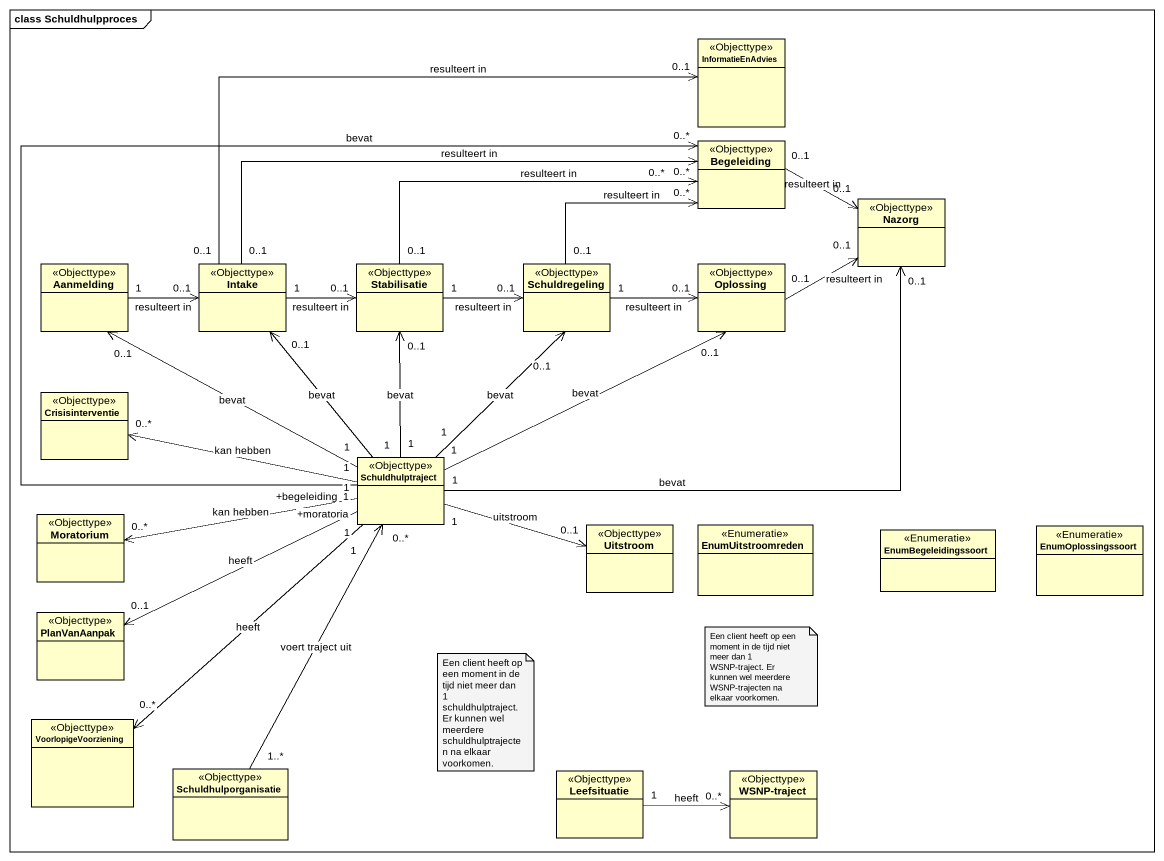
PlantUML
@startuml
mainframe class Schuldhulpproces
hide circle
hide empty members
class InformatieEnAdvies <<Objecttype>>
class Begeleiding <<Objecttype>>
class Nazorg <<Objecttype>>
class Aanmelding <<Objecttype>>
class Intake <<Objecttype>>
class Stabilisatie <<Objecttype>>
class Schuldregeling <<Objecttype>>
class Oplossing <<Objecttype>>
class Crisisinterventie <<Objecttype>>
class Schuldhulptraject <<Objecttype>>
class Moratorium <<Objecttype>>
class Uitstroom <<Objecttype>>
enum EnumUitstroomreden <<Enumeratie>>
enum EnumBegeleidingssoort <<Enumeratie>>
enum EnumOplossingssoort <<Enumeratie>>
class PlanVanAanpak <<Objecttype>>
class VoorlopigeVoorziening <<Objecttype>>
class Schuldhulporganisatie <<Objecttype>>
class Leefsituatie <<Objecttype>>
class "WSNP-traject" as WSNP_traject <<Objecttype>>
Begeleiding "0..1" -right-> "0..1" Nazorg : resulteert in
Aanmelding "1" -right-> "0..1" Intake : resulteert in
Intake "0..1" -right-> "0..1" InformatieEnAdvies : resulteert in
Intake "0..1" -right-> "0..*" Begeleiding : resulteert in
Intake "1" -right-> "0..1" Stabilisatie : resulteert in
Stabilisatie "0..1" -right-> "0..*" Begeleiding : resulteert in
Stabilisatie "1" -right-> "0..1" Schuldregeling : resulteert in
Schuldregeling "0..1" -up-> "0..*" Begeleiding : resulteert in
Schuldregeling "1" -right-> "0..1" Oplossing : resulteert in
Oplossing "0..1" -right-> "0..1" Nazorg : resulteert in
Schuldhulptraject "+begeleiding\n1" -up-> "0..*" Begeleiding : bevat
Schuldhulptraject "1" -right-> "0..1" Nazorg : bevat
Schuldhulptraject "1" -up-> "0..1" Aanmelding : bevat
Schuldhulptraject "1" -up-> "0..1" Intake : bevat
Schuldhulptraject "1" -up-> "0..1" Stabilisatie : bevat
Schuldhulptraject "1" -up-> "0..1" Schuldregeling : bevat
Schuldhulptraject "1" -right-> "0..1" Oplossing : bevat
Schuldhulptraject "1" -left-> "0..*" Crisisinterventie : kan hebben
Schuldhulptraject "+moratoria\n1" -left-> "0..*" Moratorium : kan hebben
Schuldhulptraject "1" -right-> "0..1" Uitstroom : uitstroom
Schuldhulptraject "1" -left-> "0..1" PlanVanAanpak : heeft
Schuldhulptraject "1" --> "0..*" VoorlopigeVoorziening : heeft
Schuldhulporganisatie "1..*" -up-> "0..*" Schuldhulptraject : voert traject uit
WSNP_traject "0..*" <-left- "1" Leefsituatie : heeft
note as N1
  Een client heeft op een moment in de tijd niet meer dan 1 WSNP-traject. Er kunnen wel meerdere WSNP-trajecten na elkaar voorkomen.
end note
note as N2
  Een client heeft op een moment in de tijd niet meer dan 1 schuldhulptraject. Er kunnen wel meerdere schuldhulptrajecten na elkaar voorkomen.
end note
@enduml
